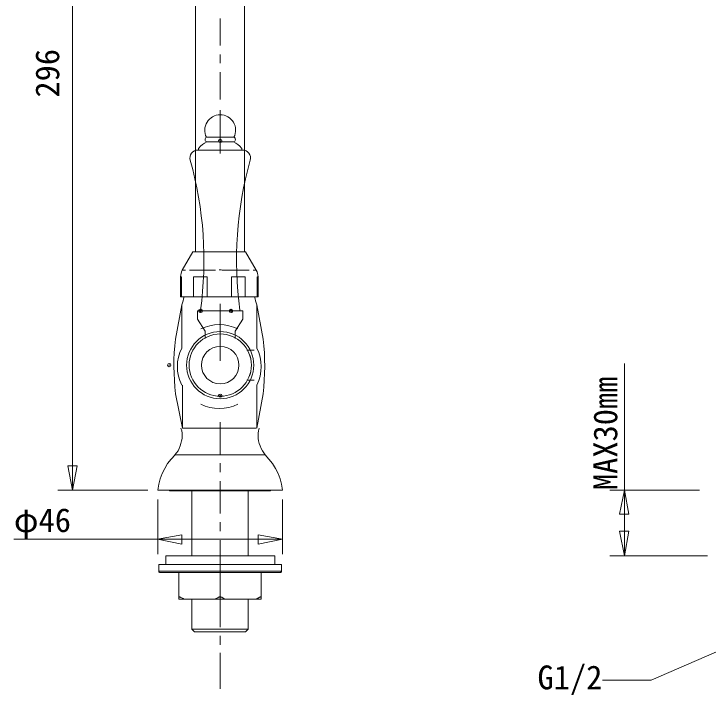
# Model space of a CAD drawing. Units: millimetres, scale not verified. Extents: x -300 to 302, y -412 to 405.
# Drawn here: x -239.9 to 16.3, y -93.2 to 158.3 of the extents above; entities that cross this region are included whole.
import ezdxf
from ezdxf.enums import TextEntityAlignment as Align

# ---------------------------------------------------------------- set-up
doc = ezdxf.new("R2010")
doc.units = ezdxf.units.MM
doc.header["$LTSCALE"] = 3
doc.header["$PDMODE"] = 32
doc.header["$PDSIZE"] = 1.2
doc.layers.add('0-0', color=7, linetype='Continuous', lineweight=18)
doc.layers.add('0-7', color=7, linetype='Continuous')
doc.styles.add('ＭＳ ゴシック', font='')
doc.styles.get('ＭＳ ゴシック').set_extended_font_data('MS Gothic')

# ---------------------------------------------------------------- blocks, each defined once
blk = doc.blocks.new('7')
at = {"layer": '0-0', "color": 1}
blk.add_line((3313.886, 78.271), (3313.886, 102.416), dxfattribs=at)
at = {"layer": '0-0'}
for p, q in [((3301.886, 80.276), (3301.886, 80.775)), ((3325.886, 80.276), (3325.886, 80.775)), ((3301.886, 80.276), (3313.886, 80.276)), ((3313.886, 80.276), (3325.886, 80.276))]:
    blk.add_line(p, q, dxfattribs=at)
for centre, radius, start, end in [((3313.886, 91.226), 8.55, 90, 206.96886), ((3313.886, 91.226), 8.55, 333.03114, 90), ((3311.557, 73.921), 12, 114.8081, 142.4612), ((3306.839, 86.126), 1.35, 115.09961, 256.42676), ((3320.934, 86.126), 1.35, 283.57326, 64.90039), ((3316.216, 73.921), 12, 37.5388, 65.19188), ((3302.636, 80.775), 0.75, 142.4612, 180), ((3325.136, 80.775), 0.75, 0, 37.5388)]:
    blk.add_arc(centre, radius, start, end, dxfattribs=at)
blk = doc.blocks.new('4')
at = {"layer": '0-0', "color": 6}
blk.add_line((3330.029, -10.277), (3330.029, 21.161), dxfattribs=at)
at = {"layer": '0-0'}
for p, q in [((3342.554, 17.27), (3317.504, 17.27)), ((3317.504, 12.77), (3317.504, 17.27)), ((3342.554, 12.77), (3342.554, 17.27))]:
    blk.add_line(p, q, dxfattribs=at)
for points in [[(3321.779, 1.97), (3321.779, 6.02), (3317.504, 12.77)], [(3338.279, 1.97), (3338.279, 6.02), (3342.554, 12.77)]]:
    blk.add_lwpolyline(points, dxfattribs=at)
at = {"layer": '0-7'}
for p in [(3319.154, 17.27), (3336.012, 17.27)]:
    blk.add_point(p, dxfattribs=at)

msp = doc.modelspace()

# ---------------------------------------------------------------- linework, layer by layer
at = {"layer": '0-0'}
for p, q in [((-218.299, -17.541), (-218.299, 278.455)), ((-163.74, 146.518), (-163.74, 156.576)), ((-163.74, 140.041), (-163.74, 143.318)), ((-163.74, 126.706), (-163.74, 136.764)), ((-158.666, 112.718), (-168.826, 112.718)), ((-168.656, 111.028), (-158.837, 111.028)), ((-171.939, 108.003), (-155.554, 108.003)), ((-173.795, 70.436), (-177.728, 63.623)), ((-154.366, 70.436), (-173.794, 70.436)), ((-154.366, 70.436), (-150.432, 63.623)), ((-177.728, 63.623), (-176.554, 63.623)), ((-175.113, 63.623), (-165.521, 63.623)), ((-162.639, 63.623), (-153.048, 63.623)), ((-151.606, 63.623), (-150.432, 63.623)), ((-178.366, 61.243), (-178.366, 53.77)), ((-178.366, 61.243), (-178.064, 61.243)), ((-178.064, 61.243), (-178.064, 53.77)), ((-173.603, 61.243), (-173.603, 53.77)), ((-173.603, 61.243), (-168.541, 61.243)), ((-168.541, 61.243), (-168.541, 53.77)), ((-159.62, 61.243), (-154.557, 61.243)), ((-159.62, 61.243), (-159.62, 53.77)), ((-154.557, 61.243), (-154.557, 53.77)), ((-150.097, 61.243), (-149.795, 61.243)), ((-150.097, 61.243), (-150.097, 53.77)), ((-149.795, 61.243), (-149.795, 53.77)), ((-149.795, 53.77), (-178.366, 53.77)), ((-14.617, -41.772), (-14.617, 29.246)), ((-150.464, 5.319), (-177.696, 5.319)), ((-150.464, 5.319), (-177.696, 5.319)), ((-163.74, -4.358), (-163.74, 7.529)), ((-180.504, -4.51), (-147.129, -4.51)), ((-163.74, -10.911), (-163.74, -7.635)), ((-163.74, -26.227), (-163.74, -14.188)), ((-190.486, -17.541), (-223.633, -17.541)), ((-140.818, -17.541), (-186.815, -17.541)), ((-182.409, -17.541), (-182.409, -17.769)), ((-145.147, -17.769), (-182.409, -17.769)), ((-174.18, -17.769), (-174.18, -41.772)), ((-153.453, -17.769), (-153.453, -41.772)), ((-145.147, -17.541), (-145.147, -17.769)), ((13.044, -17.541), (-20.027, -17.541)), ((-163.74, -32.704), (-163.74, -29.428)), ((-140.728, -35.676), (-239.864, -35.676)), ((-163.74, -47.944), (-163.74, -35.981)), ((-143.623, -41.772), (-183.857, -41.772)), ((-183.857, -41.772), (-183.857, -44.973)), ((-143.623, -41.772), (-143.623, -44.973)), ((16.016, -41.772), (-20.027, -41.772)), ((-141.109, -44.973), (-186.448, -44.973)), ((-186.448, -44.973), (-186.448, -47.411)), ((-141.109, -44.973), (-141.109, -47.411)), ((-141.109, -47.411), (-186.448, -47.411)), ((-141.642, -47.944), (-185.991, -47.944)), ((-178.98, -57.85), (-178.98, -47.944)), ((-163.74, -47.944), (-163.74, -56.86)), ((-148.653, -47.944), (-148.653, -57.85)), ((-178.98, -57.85), (-148.653, -57.85)), ((-174.18, -57.85), (-174.18, -68.899)), ((-163.74, -68.137), (-163.74, -56.86)), ((-153.453, -57.85), (-153.453, -68.899)), ((-153.453, -68.899), (-174.18, -68.899)), ((-173.189, -69.89), (-174.18, -68.899)), ((-154.444, -69.89), (-153.453, -68.899)), ((39.79, -68.29), (-4.711, -87.721)), ((-154.444, -69.89), (-173.189, -69.89)), ((-163.74, -74.691), (-163.74, -71.338)), ((-163.74, -90.845), (-163.74, -77.586)), ((-163.74, -89.321), (-163.74, -77.967)), ((-4.711, -87.721), (-22.694, -87.721))]:
    msp.add_line(p, q, dxfattribs=at)
at = {"layer": '0-0', "lineweight": 15}
for p, q in [((-172.818, 74.204), (-172.818, 210.983)), ((-154.815, 74.204), (-154.815, 210.983)), ((-172.818, 74.204), (-172.818, 70.436)), ((-154.815, 74.204), (-154.815, 70.436)), ((-180.279, 38.214), (-177.867, 50.871)), ((-177.962, 34.896), (-177.962, 50.871)), ((-150.293, 50.871), (-150.293, 34.896)), ((-150.293, 50.871), (-147.881, 38.214)), ((-177.696, 5.319), (-177.696, 21.215)), ((-150.198, 21.215), (-150.198, 5.319)), ((-177.696, 5.319), (-180.204, 17.964)), ((-147.956, 17.964), (-150.198, 5.319)), ((-186.815, -21.046), (-186.815, -41.163)), ((-140.818, -21.046), (-140.818, -41.163))]:
    msp.add_line(p, q, dxfattribs=at)
at = {"layer": '0-0', "color": 3}
for p, q in [((-153.928, 34.089), (-151.228, 34.089)), ((-153.928, 23.089), (-151.228, 23.089))]:
    msp.add_line(p, q, dxfattribs=at)
at = {"layer": '0-0'}
for points in [[(-180.504, -4.51), (-179.895, -3.825), (-179.285, -2.986), (-178.828, -2.148), (-178.523, -1.234), (-178.218, -0.319), (-178.066, 0.595), (-177.837, 1.509), (-177.837, 2.5), (-177.837, 3.414), (-177.913, 4.329), (-178.218, 5.319)], [(-149.415, 5.319), (-149.567, 4.329), (-149.719, 3.414), (-149.796, 2.5), (-149.719, 1.509), (-149.567, 0.595), (-149.415, -0.319), (-149.034, -1.234), (-148.653, -2.148), (-148.195, -2.986), (-147.662, -3.825), (-147.129, -4.51)], [(-180.414, -4.51), (-181.862, -6.111), (-183.157, -7.711), (-184.224, -9.54), (-185.139, -11.368), (-185.901, -13.426), (-186.434, -15.407), (-186.815, -17.541)], [(-140.818, -17.541), (-141.123, -15.407), (-141.656, -13.426), (-142.342, -11.368), (-143.409, -9.54), (-144.475, -7.711), (-145.771, -6.111), (-147.219, -4.51)], [(-186.448, -47.411), (-186.448, -47.487), (-186.448, -47.563), (-186.448, -47.716), (-186.372, -47.792), (-186.295, -47.868), (-186.143, -47.868), (-186.143, -47.944), (-186.067, -47.944), (-185.991, -47.944)], [(-141.642, -47.944), (-141.566, -47.944), (-141.49, -47.944), (-141.337, -47.868), (-141.261, -47.868), (-141.261, -47.792), (-141.185, -47.792), (-141.185, -47.716), (-141.185, -47.563), (-141.109, -47.563), (-141.109, -47.487), (-141.109, -47.411)], [(-178.981, -56.86), (-178.753, -56.936), (-178.6, -57.012), (-178.372, -57.088), (-178.219, -57.165), (-178.067, -57.317), (-177.838, -57.393), (-177.686, -57.469), (-177.457, -57.546), (-177.305, -57.622), (-177.153, -57.774), (-176.924, -57.85)], [(-165.799, -57.85), (-165.57, -57.774), (-165.418, -57.622), (-165.265, -57.546), (-165.037, -57.469), (-164.884, -57.393), (-164.656, -57.317), (-164.503, -57.165), (-164.351, -57.088), (-164.122, -57.012), (-163.97, -56.936), (-163.741, -56.86), (-163.665, -56.936), (-163.513, -57.012), (-163.284, -57.088), (-163.208, -57.088), (-163.056, -57.165), (-162.827, -57.317), (-162.675, -57.393), (-162.598, -57.469), (-162.37, -57.546), (-162.217, -57.622), (-162.065, -57.774), (-161.836, -57.85)], [(-150.635, -57.85), (-150.406, -57.774), (-150.178, -57.546), (-149.949, -57.469), (-149.797, -57.393), (-149.568, -57.317), (-149.416, -57.165), (-149.263, -57.088), (-149.035, -57.012), (-148.882, -56.936), (-148.654, -56.86)]]:
    msp.add_lwpolyline(points, dxfattribs=at)
for points in [[(-218.299, -17.541), (-219.976, -8.549), (-216.471, -8.549)], [(-14.617, -17.541), (-12.94, -26.456), (-16.446, -26.456)], [(-14.617, -41.772), (-16.446, -32.704), (-12.94, -32.704)], [(-186.905, -35.676), (-177.913, -34), (-177.913, -37.505)], [(-140.728, -35.676), (-149.719, -37.505), (-149.719, -34)]]:
    msp.add_lwpolyline(points, close=True, dxfattribs=at)
for centre, radius in [((-163.742, 28.589), 12.4), ((-163.74, 28.591), 11.5), ((-163.74, 28.589), 6.915)]:
    msp.add_circle(centre, radius, dxfattribs=at)
at = {"layer": '0-0', "color": 3}
for centre, radius in [((-163.739, 28.589), 11.5), ((-163.74, 28.589), 6.915)]:
    msp.add_circle(centre, radius, dxfattribs=at)
at = {"layer": '0-0'}
for centre, radius, start, end in [((-171.923, 105.003), 3, 90, 195.71393), ((-155.554, 105.003), 3, 344.28607, 90), ((-305.464, 67.431), 135.726, 352.14217, 15.71393), ((-22.013, 67.431), 135.726, 164.28607, 187.85783), ((-173.604, 61.243), 4.762, 150, 180), ((-164.091, 55.715), 8.04, 79.5964, 89.92369), ((-154.556, 61.243), 4.762, 0, 30), ((-94.409, 28.408), 86.428, 162.93573, 164.93532), ((-233.751, 28.408), 86.428, 15.06468, 17.06427), ((-168.314, 48.503), 2.725, 172.14217, 177.89693), ((-159.164, 48.503), 2.725, 2.10307, 7.85783), ((-164.08, 28.055), 15.476, 63.76685, 116.23315), ((-94.409, 28.408), 86.428, 173.48521, 186.94035), ((-233.751, 28.408), 86.428, 353.05965, 6.51479), ((-164.08, 28.055), 15.476, 153.76685, 206.23315), ((-164.08, 28.055), 15.476, 333.76685, 26.23315), ((-164.08, 28.055), 15.476, 243.76685, 296.23315)]:
    msp.add_arc(centre, radius, start, end, dxfattribs=at)
for p in [(-163.739, 111.353), (-182.553, 28.589), (-163.739, 17.321)]:
    msp.add_point(p, dxfattribs=at)

# ---------------------------------------------------------------- block references
at = {"layer": '0-0', "xscale": 0.6666667, "yscale": 0.6666667}
for name, p in [('7', (-2373.004, 54.486)), ('4', (-2383.76, 37.088))]:
    msp.add_blockref(name, p, dxfattribs=at)

# ---------------------------------------------------------------- texts
at = {"layer": '0-0', "style": 'ＭＳ ゴシック'}
for s, p in [('296', (-220.496, 127.348)), ('MAX30㎜', (-14.617, -17.541))]:
    msp.add_text(s, height=8.798, rotation=90, dxfattribs=at).set_placement(p, align=Align.BOTTOM_LEFT)
for s, p in [('φ46', (-239.864, -35.676)), ('G1/2', (-46.694, -93.721))]:
    msp.add_text(s, height=8.798, dxfattribs=at).set_placement(p, align=Align.BOTTOM_LEFT)

doc.saveas('drawing.dxf')
